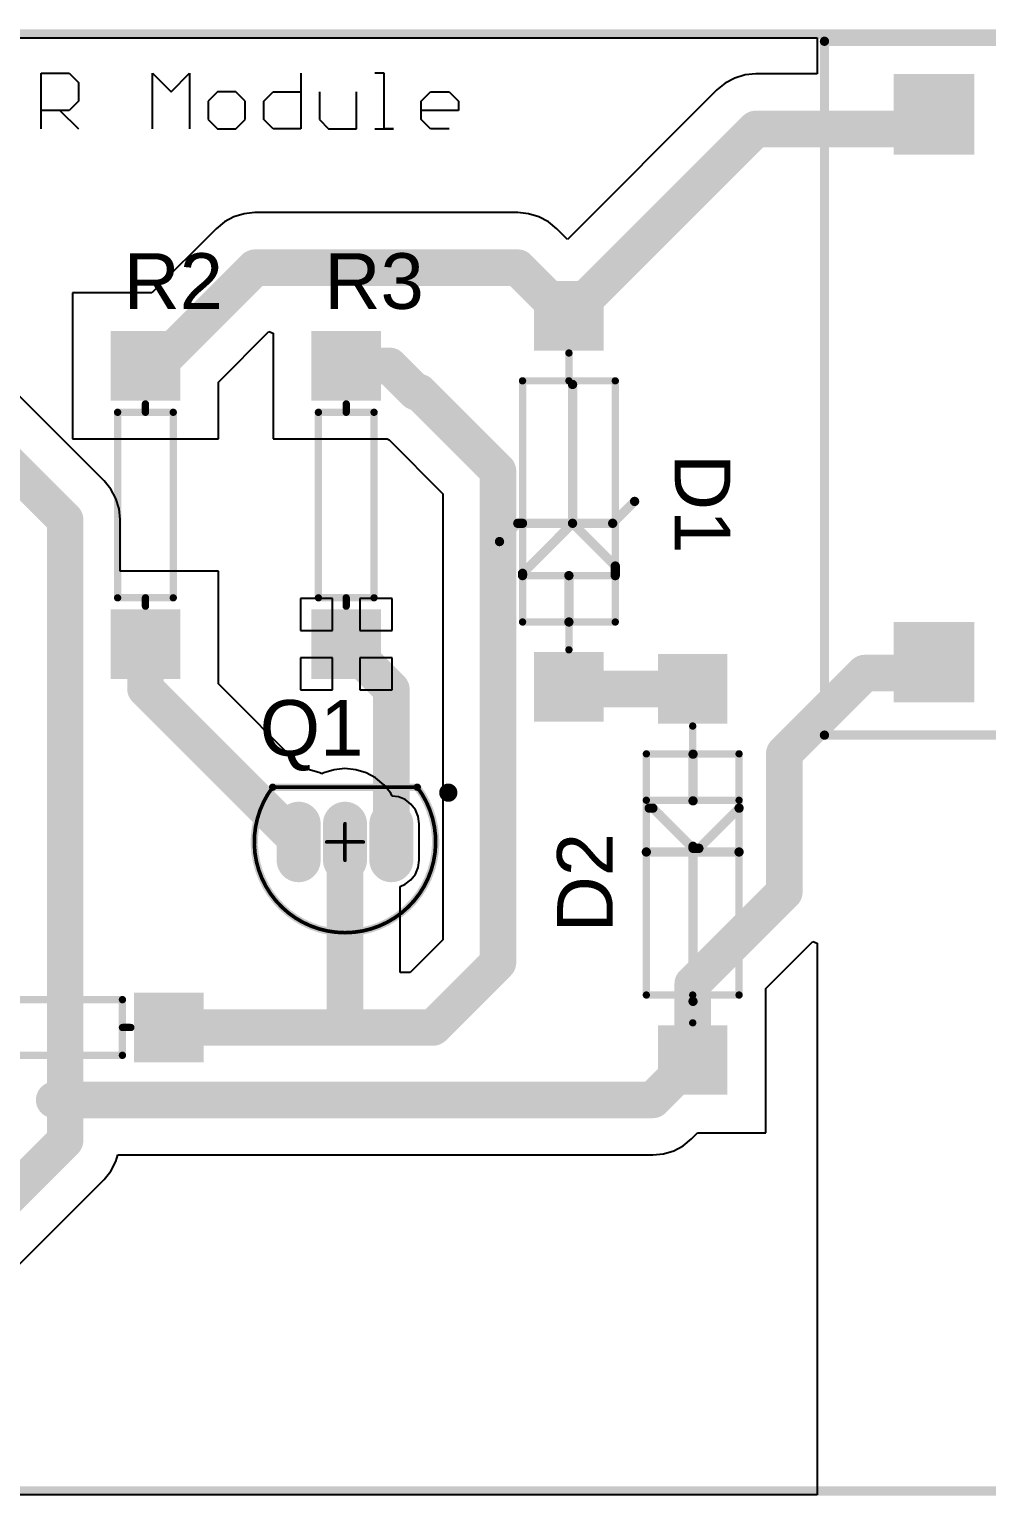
# Model space of a CAD drawing. Header units: millimetres. Extents: x 2158 to 2274, y 1137 to 1278.
# Drawn here: x 2181.48 to 2207.7, y 1179.24 to 1219.39 of the extents above; entities that cross this region are included whole.
import ezdxf

# ---------------------------------------------------------------- set-up
doc = ezdxf.new("R2010")
doc.units = ezdxf.units.MM
for name, color, linetype in [('BottomLayer', 5, 'Continuous'), ('BottomSolder', 6, 'Continuous'), ('Mechanical13', 56, 'Continuous'), ('Mechanical15', 56, 'Continuous'), ('MultiLayer', 9, 'Continuous'), ('PadHoleLayer', 156, 'Continuous'), ('TopLayer', 1, 'Continuous'), ('TopOverlay', 40, 'Continuous'), ('TopSolder', 216, 'Continuous')]:
    doc.layers.add(name, color=color, linetype=linetype)
doc.styles.get("Standard").update_dxf_attribs({"font": 'arial.ttf'})

# ---------------------------------------------------------------- blocks, each defined once
blk = doc.blocks.new('DIODE_0_4_1')
at = {"layer": 'BottomLayer'}
for points in [[(-5.93, -0.85), (-4.23, -0.85), (-5.93, 0.85), (-4.23, 0.85)], [(4.23, -0.85), (5.93, -0.85), (4.23, 0.85), (5.93, 0.85)]]:
    blk.add_solid(points, dxfattribs=at)
at = {"layer": 'BottomSolder'}
for points in [[(-6.032, -0.952), (-4.128, -0.952), (-6.032, 0.952), (-4.128, 0.952)], [(4.128, -0.952), (6.032, -0.952), (4.128, 0.952), (6.032, 0.952)]]:
    blk.add_solid(points, dxfattribs=at)
at = {"layer": 'MultiLayer'}
for points in [[(-5.93, -0.85), (-4.23, -0.85), (-5.93, 0.85), (-4.23, 0.85)], [(4.23, -0.85), (5.93, -0.85), (4.23, 0.85), (5.93, 0.85)]]:
    blk.add_solid(points, dxfattribs=at)
at = {"layer": 'PadHoleLayer', "const_width": 0.6}
for points in [[(-5.38, 0, 1), (-4.78, 0, 1)], [(4.78, 0, 1), (5.38, 0, 1)]]:
    blk.add_lwpolyline(points, format="xyb", close=True, dxfattribs=at)
at = {"layer": 'TopLayer'}
for points in [[(-5.93, -0.85), (-4.23, -0.85), (-5.93, 0.85), (-4.23, 0.85)], [(4.23, -0.85), (5.93, -0.85), (4.23, 0.85), (5.93, 0.85)]]:
    blk.add_solid(points, dxfattribs=at)
at = {"layer": 'TopOverlay', "const_width": 0.2}
for points in [[(-3.302, 1.27), (3.302, 1.27)], [(-3.302, 1.27), (-3.302, -1.27)], [(2.032, 1.27), (2.032, -1.27)], [(3.302, 1.27), (3.302, -1.27)], [(-4.064, 0), (-3.302, 0)], [(3.302, 0), (4.064, 0)], [(-3.302, -1.27), (3.302, -1.27)]]:
    blk.add_lwpolyline(points, dxfattribs=at)
at = {"layer": 'TopOverlay', "const_width": 0.1}
for points in [[(-3.352, 1.27, 1), (-3.252, 1.27, 1)], [(-3.352, 1.27, 1), (-3.252, 1.27, 1)], [(1.982, 1.27, 1), (2.082, 1.27, 1)], [(3.252, 1.27, 1), (3.352, 1.27, 1)], [(3.252, 1.27, 1), (3.352, 1.27, 1)], [(-4.114, 0, 1), (-4.014, 0, 1)], [(-3.352, 0, 1), (-3.252, 0, 1)], [(3.252, 0, 1), (3.352, 0, 1)], [(4.014, 0, 1), (4.114, 0, 1)], [(-3.352, -1.27, 1), (-3.252, -1.27, 1)], [(-3.352, -1.27, 1), (-3.252, -1.27, 1)], [(1.982, -1.27, 1), (2.082, -1.27, 1)], [(3.252, -1.27, 1), (3.352, -1.27, 1)], [(3.252, -1.27, 1), (3.352, -1.27, 1)]]:
    blk.add_lwpolyline(points, format="xyb", close=True, dxfattribs=at)
at = {"layer": 'TopSolder'}
for points in [[(-6.032, -0.952), (-4.128, -0.952), (-6.032, 0.952), (-4.128, 0.952)], [(4.128, -0.952), (6.032, -0.952), (4.128, 0.952), (6.032, 0.952)]]:
    blk.add_solid(points, dxfattribs=at)
blk = doc.blocks.new('DIODE_0_4_2')
at = {"layer": 'BottomLayer'}
for points in [[(-5.93, -0.85), (-4.23, -0.85), (-5.93, 0.85), (-4.23, 0.85)], [(4.23, -0.85), (5.93, -0.85), (4.23, 0.85), (5.93, 0.85)]]:
    blk.add_solid(points, dxfattribs=at)
at = {"layer": 'BottomSolder'}
for points in [[(-6.032, -0.952), (-4.128, -0.952), (-6.032, 0.952), (-4.128, 0.952)], [(4.128, -0.952), (6.032, -0.952), (4.128, 0.952), (6.032, 0.952)]]:
    blk.add_solid(points, dxfattribs=at)
at = {"layer": 'MultiLayer'}
for points in [[(-5.93, -0.85), (-4.23, -0.85), (-5.93, 0.85), (-4.23, 0.85)], [(4.23, -0.85), (5.93, -0.85), (4.23, 0.85), (5.93, 0.85)]]:
    blk.add_solid(points, dxfattribs=at)
at = {"layer": 'PadHoleLayer', "const_width": 0.6}
for points in [[(-5.38, 0, 1), (-4.78, 0, 1)], [(4.78, 0, 1), (5.38, 0, 1)]]:
    blk.add_lwpolyline(points, format="xyb", close=True, dxfattribs=at)
at = {"layer": 'TopLayer'}
for points in [[(-5.93, -0.85), (-4.23, -0.85), (-5.93, 0.85), (-4.23, 0.85)], [(4.23, -0.85), (5.93, -0.85), (4.23, 0.85), (5.93, 0.85)]]:
    blk.add_solid(points, dxfattribs=at)
at = {"layer": 'TopOverlay', "const_width": 0.2}
for points in [[(3.302, 1.27), (-3.302, 1.27)], [(-3.302, -1.27), (-3.302, 1.27)], [(2.032, -1.27), (2.032, 1.27)], [(3.302, -1.27), (3.302, 1.27)], [(-3.302, 0), (-4.064, 0)], [(4.064, 0), (3.302, 0)], [(3.302, -1.27), (-3.302, -1.27)]]:
    blk.add_lwpolyline(points, dxfattribs=at)
at = {"layer": 'TopOverlay', "const_width": 0.1}
for points in [[(-3.352, 1.27, 1), (-3.252, 1.27, 1)], [(-3.352, 1.27, 1), (-3.252, 1.27, 1)], [(1.982, 1.27, 1), (2.082, 1.27, 1)], [(3.252, 1.27, 1), (3.352, 1.27, 1)], [(3.252, 1.27, 1), (3.352, 1.27, 1)], [(-4.114, 0, 1), (-4.014, 0, 1)], [(-3.352, 0, 1), (-3.252, 0, 1)], [(3.252, 0, 1), (3.352, 0, 1)], [(4.014, 0, 1), (4.114, 0, 1)], [(-3.352, -1.27, 1), (-3.252, -1.27, 1)], [(-3.352, -1.27, 1), (-3.252, -1.27, 1)], [(1.982, -1.27, 1), (2.082, -1.27, 1)], [(3.252, -1.27, 1), (3.352, -1.27, 1)], [(3.252, -1.27, 1), (3.352, -1.27, 1)]]:
    blk.add_lwpolyline(points, format="xyb", close=True, dxfattribs=at)
at = {"layer": 'TopSolder'}
for points in [[(-6.032, -0.952), (-4.128, -0.952), (-6.032, 0.952), (-4.128, 0.952)], [(4.128, -0.952), (6.032, -0.952), (4.128, 0.952), (6.032, 0.952)]]:
    blk.add_solid(points, dxfattribs=at)
blk = doc.blocks.new('TO_92A_9')
at = {"layer": 'BottomLayer', "const_width": 1}
for points in [[(0.5, 1.27), (-0.5, 1.27)], [(0.5, 0), (-0.5, 0)], [(0.5, -1.27), (-0.5, -1.27)]]:
    blk.add_lwpolyline(points, dxfattribs=at)
at = {"layer": 'BottomLayer', "const_width": 0.5}
for points in [[(-0.75, 1.27, 1), (-0.25, 1.27, 1)], [(0.25, 1.27, 1), (0.75, 1.27, 1)], [(-0.75, 0, 1), (-0.25, 0, 1)], [(0.25, 0, 1), (0.75, 0, 1)], [(-0.75, -1.27, 1), (-0.25, -1.27, 1)], [(0.25, -1.27, 1), (0.75, -1.27, 1)]]:
    blk.add_lwpolyline(points, format="xyb", close=True, dxfattribs=at)
at = {"layer": 'BottomSolder', "const_width": 1.203}
for points in [[(0.5, 1.27), (-0.5, 1.27)], [(0.5, 0), (-0.5, 0)], [(0.5, -1.27), (-0.5, -1.27)]]:
    blk.add_lwpolyline(points, dxfattribs=at)
at = {"layer": 'BottomSolder', "const_width": 0.602}
for points in [[(-0.801, 1.27, 1), (-0.199, 1.27, 1)], [(0.199, 1.27, 1), (0.801, 1.27, 1)], [(-0.801, 0, 1), (-0.199, 0, 1)], [(0.199, 0, 1), (0.801, 0, 1)], [(-0.801, -1.27, 1), (-0.199, -1.27, 1)], [(0.199, -1.27, 1), (0.801, -1.27, 1)]]:
    blk.add_lwpolyline(points, format="xyb", close=True, dxfattribs=at)
at = {"layer": 'Mechanical13', "const_width": 0.1}
blk.add_lwpolyline([(1.5, -1.98, -2.01215), (1.5, 1.98)], format="xyb", dxfattribs=at)
blk.add_lwpolyline([(1.5, 1.98), (1.5, -1.98)], dxfattribs=at)
at = {"layer": 'Mechanical13', "const_width": 0.05}
for points in [[(1.475, 1.98, 1), (1.525, 1.98, 1)], [(1.475, 1.98, 1), (1.525, 1.98, 1)], [(1.475, -1.98, 1), (1.525, -1.98, 1)], [(1.475, -1.98, 1), (1.525, -1.98, 1)]]:
    blk.add_lwpolyline(points, format="xyb", close=True, dxfattribs=at)
at = {"layer": 'Mechanical15', "const_width": 0.1}
for points in [[(0, 0.5), (0, -0.5)], [(-0.5, 0), (0.5, 0)]]:
    blk.add_lwpolyline(points, dxfattribs=at)
at = {"layer": 'Mechanical15', "const_width": 0.05}
for points in [[(-0.025, 0.5, 1), (0.025, 0.5, 1)], [(-0.525, 0, 1), (-0.475, 0, 1)], [(0.475, 0, 1), (0.525, 0, 1)], [(-0.025, -0.5, 1), (0.025, -0.5, 1)]]:
    blk.add_lwpolyline(points, format="xyb", close=True, dxfattribs=at)
at = {"layer": 'MultiLayer', "const_width": 1}
for points in [[(0.5, 1.27), (-0.5, 1.27)], [(0.5, 0), (-0.5, 0)], [(0.5, -1.27), (-0.5, -1.27)]]:
    blk.add_lwpolyline(points, dxfattribs=at)
at = {"layer": 'MultiLayer', "const_width": 0.5}
for points in [[(-0.75, 1.27, 1), (-0.25, 1.27, 1)], [(0.25, 1.27, 1), (0.75, 1.27, 1)], [(-0.75, 0, 1), (-0.25, 0, 1)], [(0.25, 0, 1), (0.75, 0, 1)], [(-0.75, -1.27, 1), (-0.25, -1.27, 1)], [(0.25, -1.27, 1), (0.75, -1.27, 1)]]:
    blk.add_lwpolyline(points, format="xyb", close=True, dxfattribs=at)
at = {"layer": 'PadHoleLayer', "const_width": 0.45}
for points in [[(-0.225, 1.27, 1), (0.225, 1.27, 1)], [(-0.225, 0, 1), (0.225, 0, 1)], [(-0.225, -1.27, 1), (0.225, -1.27, 1)]]:
    blk.add_lwpolyline(points, format="xyb", close=True, dxfattribs=at)
at = {"layer": 'TopLayer', "const_width": 1}
for points in [[(0.5, 1.27), (-0.5, 1.27)], [(0.5, 0), (-0.5, 0)], [(0.5, -1.27), (-0.5, -1.27)]]:
    blk.add_lwpolyline(points, dxfattribs=at)
at = {"layer": 'TopLayer', "const_width": 0.5}
for points in [[(-0.75, 1.27, 1), (-0.25, 1.27, 1)], [(0.25, 1.27, 1), (0.75, 1.27, 1)], [(-0.75, 0, 1), (-0.25, 0, 1)], [(0.25, 0, 1), (0.75, 0, 1)], [(-0.75, -1.27, 1), (-0.25, -1.27, 1)], [(0.25, -1.27, 1), (0.75, -1.27, 1)]]:
    blk.add_lwpolyline(points, format="xyb", close=True, dxfattribs=at)
at = {"layer": 'TopOverlay', "const_width": 0.2}
blk.add_lwpolyline([(1.5, -1.98, -2.01215), (1.5, 1.98)], format="xyb", dxfattribs=at)
blk.add_lwpolyline([(1.5, 1.98), (1.5, -1.98)], dxfattribs=at)
at = {"layer": 'TopOverlay'}
for points, const_width in [([(1.45, 1.98, 1), (1.55, 1.98, 1)], 0.1), ([(1.45, 1.98, 1), (1.55, 1.98, 1)], 0.1), ([(1.45, -1.98, 1), (1.55, -1.98, 1)], 0.1), ([(1.45, -1.98, 1), (1.55, -1.98, 1)], 0.1), ([(1.475, -2.83, 1), (1.225, -2.83, 1)], 0.25), ([(1.162, -2.83, 1), (1.287, -2.83, 1)], 0.125), ([(1.413, -2.83, 1), (1.538, -2.83, 1)], 0.125)]:
    blk.add_lwpolyline(points, format="xyb", close=True, dxfattribs=dict(at, const_width=const_width))
at = {"layer": 'TopSolder', "const_width": 1.203}
for points in [[(0.5, 1.27), (-0.5, 1.27)], [(0.5, 0), (-0.5, 0)], [(0.5, -1.27), (-0.5, -1.27)]]:
    blk.add_lwpolyline(points, dxfattribs=at)
at = {"layer": 'TopSolder', "const_width": 0.602}
for points in [[(-0.801, 1.27, 1), (-0.199, 1.27, 1)], [(0.199, 1.27, 1), (0.801, 1.27, 1)], [(-0.801, 0, 1), (-0.199, 0, 1)], [(0.199, 0, 1), (0.801, 0, 1)], [(-0.801, -1.27, 1), (-0.199, -1.27, 1)], [(0.199, -1.27, 1), (0.801, -1.27, 1)]]:
    blk.add_lwpolyline(points, format="xyb", close=True, dxfattribs=at)
blk = doc.blocks.new('AXIAL_0_3_11')
at = {"layer": 'BottomLayer'}
for points in [[(-4.66, -0.85), (-2.96, -0.85), (-4.66, 0.85), (-2.96, 0.85)], [(2.96, -0.85), (4.66, -0.85), (2.96, 0.85), (4.66, 0.85)]]:
    blk.add_solid(points, dxfattribs=at)
at = {"layer": 'BottomSolder'}
for points in [[(-4.762, -0.952), (-2.858, -0.952), (-4.762, 0.952), (-2.858, 0.952)], [(2.858, -0.952), (4.762, -0.952), (2.858, 0.952), (4.762, 0.952)]]:
    blk.add_solid(points, dxfattribs=at)
at = {"layer": 'MultiLayer'}
for points in [[(-4.66, -0.85), (-2.96, -0.85), (-4.66, 0.85), (-2.96, 0.85)], [(2.96, -0.85), (4.66, -0.85), (2.96, 0.85), (4.66, 0.85)]]:
    blk.add_solid(points, dxfattribs=at)
at = {"layer": 'PadHoleLayer', "const_width": 0.6}
for points in [[(-4.11, 0, 1), (-3.51, 0, 1)], [(3.51, 0, 1), (4.11, 0, 1)]]:
    blk.add_lwpolyline(points, format="xyb", close=True, dxfattribs=at)
at = {"layer": 'TopLayer'}
for points in [[(-4.66, -0.85), (-2.96, -0.85), (-4.66, 0.85), (-2.96, 0.85)], [(2.96, -0.85), (4.66, -0.85), (2.96, 0.85), (4.66, 0.85)]]:
    blk.add_solid(points, dxfattribs=at)
at = {"layer": 'TopOverlay', "const_width": 0.2}
for points in [[(2.54, 0.762), (-2.54, 0.762)], [(-2.54, 0.762), (-2.54, -0.762)], [(2.54, 0.762), (2.54, 0)], [(-2.54, 0), (-2.769, 0)], [(2.54, 0), (2.54, -0.762)], [(2.769, 0), (2.54, 0)], [(2.54, -0.762), (-2.54, -0.762)]]:
    blk.add_lwpolyline(points, dxfattribs=at)
at = {"layer": 'TopOverlay', "const_width": 0.1}
for points in [[(-2.59, 0.762, 1), (-2.49, 0.762, 1)], [(-2.59, 0.762, 1), (-2.49, 0.762, 1)], [(2.49, 0.762, 1), (2.59, 0.762, 1)], [(2.49, 0.762, 1), (2.59, 0.762, 1)], [(-2.819, 0, 1), (-2.719, 0, 1)], [(-2.59, 0, 1), (-2.49, 0, 1)], [(2.49, 0, 1), (2.59, 0, 1)], [(2.49, 0, 1), (2.59, 0, 1)], [(2.49, 0, 1), (2.59, 0, 1)], [(2.719, 0, 1), (2.819, 0, 1)], [(-2.59, -0.762, 1), (-2.49, -0.762, 1)], [(-2.59, -0.762, 1), (-2.49, -0.762, 1)], [(2.49, -0.762, 1), (2.59, -0.762, 1)], [(2.49, -0.762, 1), (2.59, -0.762, 1)]]:
    blk.add_lwpolyline(points, format="xyb", close=True, dxfattribs=at)
at = {"layer": 'TopSolder'}
for points in [[(-4.762, -0.952), (-2.858, -0.952), (-4.762, 0.952), (-2.858, 0.952)], [(2.858, -0.952), (4.762, -0.952), (2.858, 0.952), (4.762, 0.952)]]:
    blk.add_solid(points, dxfattribs=at)
blk = doc.blocks.new('AXIAL_0_3_12')
at = {"layer": 'BottomLayer'}
for points in [[(-4.66, -0.85), (-2.96, -0.85), (-4.66, 0.85), (-2.96, 0.85)], [(2.96, -0.85), (4.66, -0.85), (2.96, 0.85), (4.66, 0.85)]]:
    blk.add_solid(points, dxfattribs=at)
at = {"layer": 'BottomSolder'}
for points in [[(-4.762, -0.952), (-2.858, -0.952), (-4.762, 0.952), (-2.858, 0.952)], [(2.858, -0.952), (4.762, -0.952), (2.858, 0.952), (4.762, 0.952)]]:
    blk.add_solid(points, dxfattribs=at)
at = {"layer": 'MultiLayer'}
for points in [[(-4.66, -0.85), (-2.96, -0.85), (-4.66, 0.85), (-2.96, 0.85)], [(2.96, -0.85), (4.66, -0.85), (2.96, 0.85), (4.66, 0.85)]]:
    blk.add_solid(points, dxfattribs=at)
at = {"layer": 'PadHoleLayer', "const_width": 0.6}
for points in [[(-4.11, 0, 1), (-3.51, 0, 1)], [(3.51, 0, 1), (4.11, 0, 1)]]:
    blk.add_lwpolyline(points, format="xyb", close=True, dxfattribs=at)
at = {"layer": 'TopLayer'}
for points in [[(-4.66, -0.85), (-2.96, -0.85), (-4.66, 0.85), (-2.96, 0.85)], [(2.96, -0.85), (4.66, -0.85), (2.96, 0.85), (4.66, 0.85)]]:
    blk.add_solid(points, dxfattribs=at)
at = {"layer": 'TopOverlay', "const_width": 0.2}
for points in [[(-2.54, 0.762), (2.54, 0.762)], [(-2.54, 0.762), (-2.54, -0.762)], [(2.54, 0.762), (2.54, 0)], [(-2.769, 0), (-2.54, 0)], [(2.54, 0), (2.54, -0.762)], [(2.54, 0), (2.769, 0)], [(-2.54, -0.762), (2.54, -0.762)]]:
    blk.add_lwpolyline(points, dxfattribs=at)
at = {"layer": 'TopOverlay', "const_width": 0.1}
for points in [[(-2.59, 0.762, 1), (-2.49, 0.762, 1)], [(-2.59, 0.762, 1), (-2.49, 0.762, 1)], [(2.49, 0.762, 1), (2.59, 0.762, 1)], [(2.49, 0.762, 1), (2.59, 0.762, 1)], [(-2.819, 0, 1), (-2.719, 0, 1)], [(-2.59, 0, 1), (-2.49, 0, 1)], [(2.49, 0, 1), (2.59, 0, 1)], [(2.49, 0, 1), (2.59, 0, 1)], [(2.49, 0, 1), (2.59, 0, 1)], [(2.719, 0, 1), (2.819, 0, 1)], [(-2.59, -0.762, 1), (-2.49, -0.762, 1)], [(-2.59, -0.762, 1), (-2.49, -0.762, 1)], [(2.49, -0.762, 1), (2.59, -0.762, 1)], [(2.49, -0.762, 1), (2.59, -0.762, 1)]]:
    blk.add_lwpolyline(points, format="xyb", close=True, dxfattribs=at)
at = {"layer": 'TopSolder'}
for points in [[(-4.762, -0.952), (-2.858, -0.952), (-4.762, 0.952), (-2.858, 0.952)], [(2.858, -0.952), (4.762, -0.952), (2.858, 0.952), (4.762, 0.952)]]:
    blk.add_solid(points, dxfattribs=at)
blk = doc.blocks.new('AXIAL_0_3_13')
at = {"layer": 'BottomLayer'}
for points in [[(-4.66, -0.85), (-2.96, -0.85), (-4.66, 0.85), (-2.96, 0.85)], [(2.96, -0.85), (4.66, -0.85), (2.96, 0.85), (4.66, 0.85)]]:
    blk.add_solid(points, dxfattribs=at)
at = {"layer": 'BottomSolder'}
for points in [[(-4.762, -0.952), (-2.858, -0.952), (-4.762, 0.952), (-2.858, 0.952)], [(2.858, -0.952), (4.762, -0.952), (2.858, 0.952), (4.762, 0.952)]]:
    blk.add_solid(points, dxfattribs=at)
at = {"layer": 'MultiLayer'}
for points in [[(-4.66, -0.85), (-2.96, -0.85), (-4.66, 0.85), (-2.96, 0.85)], [(2.96, -0.85), (4.66, -0.85), (2.96, 0.85), (4.66, 0.85)]]:
    blk.add_solid(points, dxfattribs=at)
at = {"layer": 'PadHoleLayer', "const_width": 0.6}
for points in [[(-4.11, 0, 1), (-3.51, 0, 1)], [(3.51, 0, 1), (4.11, 0, 1)]]:
    blk.add_lwpolyline(points, format="xyb", close=True, dxfattribs=at)
at = {"layer": 'TopLayer'}
for points in [[(-4.66, -0.85), (-2.96, -0.85), (-4.66, 0.85), (-2.96, 0.85)], [(2.96, -0.85), (4.66, -0.85), (2.96, 0.85), (4.66, 0.85)]]:
    blk.add_solid(points, dxfattribs=at)
at = {"layer": 'TopOverlay', "const_width": 0.2}
for points in [[(-2.54, 0.762), (2.54, 0.762)], [(-2.54, 0.762), (-2.54, -0.762)], [(2.54, 0.762), (2.54, 0)], [(-2.769, 0), (-2.54, 0)], [(2.54, 0), (2.54, -0.762)], [(2.54, 0), (2.769, 0)], [(-2.54, -0.762), (2.54, -0.762)]]:
    blk.add_lwpolyline(points, dxfattribs=at)
at = {"layer": 'TopOverlay', "const_width": 0.1}
for points in [[(-2.59, 0.762, 1), (-2.49, 0.762, 1)], [(-2.59, 0.762, 1), (-2.49, 0.762, 1)], [(2.49, 0.762, 1), (2.59, 0.762, 1)], [(2.49, 0.762, 1), (2.59, 0.762, 1)], [(-2.819, 0, 1), (-2.719, 0, 1)], [(-2.59, 0, 1), (-2.49, 0, 1)], [(2.49, 0, 1), (2.59, 0, 1)], [(2.49, 0, 1), (2.59, 0, 1)], [(2.49, 0, 1), (2.59, 0, 1)], [(2.719, 0, 1), (2.819, 0, 1)], [(-2.59, -0.762, 1), (-2.49, -0.762, 1)], [(-2.59, -0.762, 1), (-2.49, -0.762, 1)], [(2.49, -0.762, 1), (2.59, -0.762, 1)], [(2.49, -0.762, 1), (2.59, -0.762, 1)]]:
    blk.add_lwpolyline(points, format="xyb", close=True, dxfattribs=at)
at = {"layer": 'TopSolder'}
for points in [[(-4.762, -0.952), (-2.858, -0.952), (-4.762, 0.952), (-2.858, 0.952)], [(2.858, -0.952), (4.762, -0.952), (2.858, 0.952), (4.762, 0.952)]]:
    blk.add_solid(points, dxfattribs=at)
blk = doc.blocks.new('TRAFOSKPT17_15')
at = {"layer": 'BottomLayer'}
for points in [[(0, 14), (2, 14), (0, 16), (2, 16)], [(13, 14), (15, 14), (13, 16), (15, 16)], [(0, -1), (2, -1), (0, 1), (2, 1)], [(13, -1), (15, -1), (13, 1), (15, 1)]]:
    blk.add_solid(points, dxfattribs=at)
at = {"layer": 'BottomSolder'}
for points in [[(-0.102, 13.898), (2.102, 13.898), (-0.102, 16.102), (2.102, 16.102)], [(12.898, 13.898), (15.102, 13.898), (12.898, 16.102), (15.102, 16.102)], [(-0.102, -1.102), (2.102, -1.102), (-0.102, 1.102), (2.102, 1.102)], [(12.898, -1.102), (15.102, -1.102), (12.898, 1.102), (15.102, 1.102)]]:
    blk.add_solid(points, dxfattribs=at)
at = {"layer": 'MultiLayer'}
for points in [[(0, 14), (2, 14), (0, 16), (2, 16)], [(13, 14), (15, 14), (13, 16), (15, 16)], [(0, -1), (2, -1), (0, 1), (2, 1)], [(13, -1), (15, -1), (13, 1), (15, 1)]]:
    blk.add_solid(points, dxfattribs=at)
at = {"layer": 'TopLayer'}
for points in [[(0, 14), (2, 14), (0, 16), (2, 16)], [(13, 14), (15, 14), (13, 16), (15, 16)], [(0, -1), (2, -1), (0, 1), (2, 1)], [(13, -1), (15, -1), (13, 1), (15, 1)]]:
    blk.add_solid(points, dxfattribs=at)
at = {"layer": 'TopOverlay', "const_width": 0.254}
for points in [[(-2, 17), (17, 17)], [(-2, -2), (-2, 17)], [(17, -2), (17, 17)], [(-2, -2), (17, -2)]]:
    blk.add_lwpolyline(points, dxfattribs=at)
at = {"layer": 'TopOverlay', "const_width": 0.127}
for points in [[(-2.064, 17, 1), (-1.937, 17, 1)], [(-2.064, 17, 1), (-1.937, 17, 1)], [(16.936, 17, 1), (17.063, 17, 1)], [(16.936, 17, 1), (17.063, 17, 1)], [(-2.064, -2, 1), (-1.937, -2, 1)], [(-2.064, -2, 1), (-1.937, -2, 1)], [(16.936, -2, 1), (17.063, -2, 1)], [(16.936, -2, 1), (17.063, -2, 1)]]:
    blk.add_lwpolyline(points, format="xyb", close=True, dxfattribs=at)
at = {"layer": 'TopSolder'}
for points in [[(-0.102, 13.898), (2.102, 13.898), (-0.102, 16.102), (2.102, 16.102)], [(12.898, 13.898), (15.102, 13.898), (12.898, 16.102), (15.102, 16.102)], [(-0.102, -1.102), (2.102, -1.102), (-0.102, 1.102), (2.102, 1.102)], [(12.898, -1.102), (15.102, -1.102), (12.898, 1.102), (15.102, 1.102)]]:
    blk.add_solid(points, dxfattribs=at)

msp = doc.modelspace()

# ---------------------------------------------------------------- linework, layer by layer
at = {"layer": 'BottomLayer'}
for p, q in [((2158.161, 1219.159), (2192.061, 1219.159)), ((2192.061, 1219.159), (2203.061, 1219.159)), ((2203.061, 1219.159), (2203.061, 1218.174)), ((2200.543, 1217.919), (2200.315, 1217.732)), ((2200.804, 1218.059), (2200.543, 1217.919)), ((2201.087, 1218.145), (2200.804, 1218.059)), ((2201.381, 1218.174), (2201.087, 1218.145)), ((2203.061, 1218.174), (2201.381, 1218.174)), ((2200.315, 1217.732), (2196.221, 1213.638)), ((2187.084, 1214.259), (2186.823, 1214.119)), ((2187.367, 1214.345), (2187.084, 1214.259)), ((2187.661, 1214.374), (2187.367, 1214.345)), ((2194.861, 1214.374), (2187.661, 1214.374)), ((2187.661, 1214.374), (2187.661, 1214.374)), ((2195.155, 1214.345), (2194.861, 1214.374)), ((2195.438, 1214.259), (2195.155, 1214.345)), ((2195.698, 1214.119), (2195.438, 1214.259)), ((2186.595, 1213.932), (2184.839, 1212.176)), ((2186.823, 1214.119), (2186.595, 1213.932)), ((2195.927, 1213.932), (2195.698, 1214.119)), ((2196.221, 1213.638), (2195.927, 1213.932)), ((2184.839, 1212.176), (2182.661, 1212.176)), ((2182.661, 1212.176), (2182.661, 1208.176)), ((2186.661, 1209.735), (2188.043, 1211.117)), ((2188.043, 1211.117), (2188.161, 1211.069)), ((2188.161, 1211.069), (2188.161, 1208.176)), ((2183.527, 1207.032), (2180.827, 1209.732)), ((2186.661, 1208.176), (2186.661, 1209.735)), ((2182.661, 1208.176), (2186.661, 1208.176)), ((2188.161, 1208.176), (2191.286, 1208.176)), ((2191.286, 1208.176), (2191.338, 1208.149)), ((2191.338, 1208.149), (2192.811, 1206.676)), ((2183.714, 1206.804), (2183.527, 1207.032)), ((2183.853, 1206.543), (2183.714, 1206.804)), ((2192.811, 1206.676), (2192.811, 1194.463)), ((2183.939, 1206.26), (2183.853, 1206.543)), ((2183.968, 1205.966), (2183.939, 1206.26)), ((2183.968, 1204.556), (2183.968, 1205.966)), ((2186.661, 1204.556), (2183.968, 1204.556)), ((2186.661, 1201.468), (2186.661, 1204.556)), ((2189.786, 1203.81), (2188.907, 1203.81)), ((2188.907, 1203.81), (2188.907, 1202.931)), ((2189.786, 1202.931), (2189.786, 1203.81)), ((2191.415, 1203.81), (2190.536, 1203.81)), ((2190.536, 1203.81), (2190.536, 1202.931)), ((2191.415, 1202.931), (2191.415, 1203.81)), ((2188.907, 1202.931), (2189.786, 1202.931)), ((2190.536, 1202.931), (2191.415, 1202.931)), ((2189.786, 1202.181), (2188.907, 1202.181)), ((2188.907, 1202.181), (2188.907, 1201.302)), ((2189.786, 1201.302), (2189.786, 1202.181)), ((2191.415, 1202.181), (2190.536, 1202.181)), ((2190.536, 1202.181), (2190.536, 1201.302)), ((2191.415, 1201.302), (2191.415, 1202.181)), ((2188.995, 1199.134), (2186.661, 1201.468)), ((2188.907, 1201.302), (2189.786, 1201.302)), ((2190.536, 1201.302), (2191.415, 1201.302)), ((2189.151, 1199.119), (2188.995, 1199.134)), ((2189.434, 1199.033), (2189.151, 1199.119)), ((2189.492, 1199.002), (2189.434, 1199.033)), ((2189.55, 1199.033), (2189.492, 1199.002)), ((2189.833, 1199.119), (2189.55, 1199.033)), ((2190.127, 1199.148), (2189.833, 1199.119)), ((2190.421, 1199.119), (2190.127, 1199.148)), ((2190.704, 1199.033), (2190.421, 1199.119)), ((2190.964, 1198.893), (2190.704, 1199.033)), ((2191.193, 1198.706), (2190.964, 1198.893)), ((2191.38, 1198.478), (2191.193, 1198.706)), ((2191.423, 1198.397), (2191.38, 1198.478)), ((2191.594, 1198.375), (2191.423, 1198.397)), ((2191.777, 1198.299), (2191.594, 1198.375)), ((2191.935, 1198.178), (2191.777, 1198.299)), ((2192.055, 1198.021), (2191.935, 1198.178)), ((2192.131, 1197.837), (2192.055, 1198.021)), ((2192.157, 1197.64), (2192.131, 1197.837)), ((2192.157, 1196.64), (2192.157, 1197.64)), ((2192.131, 1196.443), (2192.157, 1196.64)), ((2191.935, 1196.102), (2192.055, 1196.26)), ((2192.055, 1196.26), (2192.131, 1196.443)), ((2191.634, 1195.922), (2191.777, 1195.982)), ((2191.634, 1193.568), (2191.634, 1195.922)), ((2191.777, 1195.982), (2191.935, 1196.102)), ((2192.811, 1194.463), (2191.915, 1193.568)), ((2201.652, 1193.126), (2202.943, 1194.417)), ((2202.943, 1194.417), (2203.061, 1194.369)), ((2203.061, 1194.369), (2203.061, 1179.266)), ((2191.915, 1193.568), (2191.634, 1193.568)), ((2201.652, 1189.171), (2201.652, 1193.126)), ((2199.394, 1188.823), (2199.623, 1189.01)), ((2199.623, 1189.01), (2199.783, 1189.171)), ((2199.783, 1189.171), (2201.652, 1189.171)), ((2183.853, 1188.389), (2183.908, 1188.569)), ((2183.908, 1188.569), (2198.557, 1188.569)), ((2198.557, 1188.569), (2198.851, 1188.598)), ((2198.851, 1188.598), (2199.134, 1188.684)), ((2199.134, 1188.684), (2199.394, 1188.823)), ((2183.714, 1188.129), (2183.853, 1188.389)), ((2180.427, 1184.8), (2183.527, 1187.9)), ((2183.527, 1187.9), (2183.714, 1188.129)), ((2203.061, 1179.266), (2158.161, 1179.266))]:
    msp.add_line(p, q, dxfattribs=at)
at = {"layer": 'BottomLayer', "const_width": 1}
for points in [[(2196.261, 1211.546), (2201.381, 1216.666)], [(2201.381, 1216.666), (2205.861, 1216.666)], [(2184.661, 1209.866), (2187.661, 1212.866)], [(2187.661, 1212.866), (2194.861, 1212.866)], [(2194.861, 1212.866), (2196.211, 1211.516)], [(2190.161, 1210.176), (2191.351, 1210.176)], [(2191.351, 1210.176), (2192.068, 1209.459)], [(2192.068, 1209.459), (2192.159, 1209.459)], [(2192.159, 1209.459), (2194.318, 1207.3)], [(2179.761, 1208.666), (2182.461, 1205.966)], [(2194.318, 1193.838), (2194.318, 1207.3)], [(2182.461, 1190.076), (2182.461, 1205.966)], [(2190.161, 1202.556), (2191.397, 1201.32)], [(2184.661, 1201.336), (2184.661, 1202.22)], [(2202.161, 1199.566), (2204.361, 1201.766)], [(2204.361, 1201.766), (2205.861, 1201.766)], [(2184.661, 1201.336), (2188.857, 1197.14)], [(2191.397, 1197.14), (2191.397, 1201.32)], [(2196.261, 1201.331), (2196.261, 1201.386)], [(2196.261, 1201.331), (2199.652, 1201.331)], [(2202.161, 1195.766), (2202.161, 1199.566)], [(2190.127, 1192.187), (2190.127, 1197.14)], [(2199.652, 1193.257), (2202.161, 1195.766)], [(2192.54, 1192.06), (2194.318, 1193.838)], [(2199.652, 1191.171), (2199.652, 1193.257)], [(2185.301, 1192.06), (2192.54, 1192.06)], [(2198.557, 1190.076), (2199.652, 1191.171)], [(2182.161, 1190.076), (2182.461, 1190.076)], [(2182.461, 1188.966), (2182.461, 1190.076)], [(2182.461, 1190.076), (2198.557, 1190.076)], [(2179.361, 1185.866), (2182.461, 1188.966)]]:
    msp.add_lwpolyline(points, dxfattribs=at)
at = {"layer": 'BottomLayer', "const_width": 0.5}
for points in [[(2201.131, 1216.666, 1), (2201.631, 1216.666, 1)], [(2201.131, 1216.666, 1), (2201.631, 1216.666, 1)], [(2205.611, 1216.666, 1), (2206.111, 1216.666, 1)], [(2187.411, 1212.866, 1), (2187.911, 1212.866, 1)], [(2187.411, 1212.866, 1), (2187.911, 1212.866, 1)], [(2194.611, 1212.866, 1), (2195.111, 1212.866, 1)], [(2194.611, 1212.866, 1), (2195.111, 1212.866, 1)], [(2195.961, 1211.516, 1), (2196.461, 1211.516, 1)], [(2196.011, 1211.546, 1), (2196.511, 1211.546, 1)], [(2189.911, 1210.176, 1), (2190.411, 1210.176, 1)], [(2191.101, 1210.176, 1), (2191.601, 1210.176, 1)], [(2191.101, 1210.176, 1), (2191.601, 1210.176, 1)], [(2184.411, 1209.866, 1), (2184.911, 1209.866, 1)], [(2191.818, 1209.459, 1), (2192.318, 1209.459, 1)], [(2191.818, 1209.459, 1), (2192.318, 1209.459, 1)], [(2191.909, 1209.459, 1), (2192.409, 1209.459, 1)], [(2191.909, 1209.459, 1), (2192.409, 1209.459, 1)], [(2194.068, 1207.3, 1), (2194.568, 1207.3, 1)], [(2194.068, 1207.3, 1), (2194.568, 1207.3, 1)], [(2182.211, 1205.966, 1), (2182.711, 1205.966, 1)], [(2182.211, 1205.966, 1), (2182.711, 1205.966, 1)], [(2189.911, 1202.556, 1), (2190.411, 1202.556, 1)], [(2184.411, 1202.22, 1), (2184.911, 1202.22, 1)], [(2204.111, 1201.766, 1), (2204.611, 1201.766, 1)], [(2204.111, 1201.766, 1), (2204.611, 1201.766, 1)], [(2205.611, 1201.766, 1), (2206.111, 1201.766, 1)], [(2184.411, 1201.336, 1), (2184.911, 1201.336, 1)], [(2184.411, 1201.336, 1), (2184.911, 1201.336, 1)], [(2191.147, 1201.32, 1), (2191.647, 1201.32, 1)], [(2191.147, 1201.32, 1), (2191.647, 1201.32, 1)], [(2196.011, 1201.386, 1), (2196.511, 1201.386, 1)], [(2196.011, 1201.331, 1), (2196.511, 1201.331, 1)], [(2196.011, 1201.331, 1), (2196.511, 1201.331, 1)], [(2199.402, 1201.331, 1), (2199.902, 1201.331, 1)], [(2201.911, 1199.566, 1), (2202.411, 1199.566, 1)], [(2201.911, 1199.566, 1), (2202.411, 1199.566, 1)], [(2188.607, 1197.14, 1), (2189.107, 1197.14, 1)], [(2189.877, 1197.14, 1), (2190.377, 1197.14, 1)], [(2191.147, 1197.14, 1), (2191.647, 1197.14, 1)], [(2201.911, 1195.766, 1), (2202.411, 1195.766, 1)], [(2201.911, 1195.766, 1), (2202.411, 1195.766, 1)], [(2194.068, 1193.838, 1), (2194.568, 1193.838, 1)], [(2194.068, 1193.838, 1), (2194.568, 1193.838, 1)], [(2199.402, 1193.257, 1), (2199.902, 1193.257, 1)], [(2199.402, 1193.257, 1), (2199.902, 1193.257, 1)], [(2189.877, 1192.187, 1), (2190.377, 1192.187, 1)], [(2185.051, 1192.06, 1), (2185.551, 1192.06, 1)], [(2192.29, 1192.06, 1), (2192.79, 1192.06, 1)], [(2192.29, 1192.06, 1), (2192.79, 1192.06, 1)], [(2199.402, 1191.171, 1), (2199.902, 1191.171, 1)], [(2199.402, 1191.171, 1), (2199.902, 1191.171, 1)], [(2181.911, 1190.076, 1), (2182.411, 1190.076, 1)], [(2182.211, 1190.076, 1), (2182.711, 1190.076, 1)], [(2182.211, 1190.076, 1), (2182.711, 1190.076, 1)], [(2182.211, 1190.076, 1), (2182.711, 1190.076, 1)], [(2182.211, 1190.076, 1), (2182.711, 1190.076, 1)], [(2198.307, 1190.076, 1), (2198.807, 1190.076, 1)], [(2198.307, 1190.076, 1), (2198.807, 1190.076, 1)], [(2182.211, 1188.966, 1), (2182.711, 1188.966, 1)], [(2182.211, 1188.966, 1), (2182.711, 1188.966, 1)]]:
    msp.add_lwpolyline(points, format="xyb", close=True, dxfattribs=at)
at = {"layer": 'Mechanical13', "const_width": 0.254}
for points in [[(2158.261, 1219.266), (2273.661, 1219.266)], [(2158.261, 1179.366), (2273.661, 1179.366)]]:
    msp.add_lwpolyline(points, dxfattribs=at)
at = {"layer": 'TopOverlay'}
for p, q in [((2181.808, 1216.666), (2181.808, 1218.19)), ((2181.808, 1218.19), (2182.57, 1218.19)), ((2182.57, 1218.19), (2182.823, 1217.936)), ((2182.823, 1217.936), (2182.823, 1217.428)), ((2184.855, 1216.666), (2184.855, 1218.19)), ((2184.855, 1218.19), (2185.363, 1217.682)), ((2185.363, 1217.682), (2185.87, 1218.19)), ((2185.87, 1218.19), (2185.87, 1216.666)), ((2188.917, 1218.19), (2188.917, 1216.666)), ((2191.203, 1218.19), (2190.949, 1218.19)), ((2191.203, 1216.666), (2191.203, 1218.19)), ((2186.632, 1217.682), (2186.378, 1217.428)), ((2187.14, 1217.682), (2186.632, 1217.682)), ((2187.394, 1217.428), (2187.14, 1217.682)), ((2187.902, 1217.428), (2188.156, 1217.682)), ((2188.156, 1217.682), (2188.917, 1217.682)), ((2189.425, 1217.682), (2189.425, 1216.92)), ((2190.441, 1216.666), (2190.441, 1217.682)), ((2192.218, 1217.428), (2192.472, 1217.682)), ((2192.472, 1217.682), (2192.98, 1217.682)), ((2192.98, 1217.682), (2193.234, 1217.428)), ((2182.57, 1217.174), (2181.808, 1217.174)), ((2182.316, 1217.174), (2182.823, 1216.666)), ((2182.823, 1217.428), (2182.57, 1217.174)), ((2186.378, 1217.428), (2186.378, 1216.92)), ((2187.394, 1216.92), (2187.394, 1217.428)), ((2187.902, 1216.92), (2187.902, 1217.428)), ((2192.218, 1216.92), (2192.218, 1217.428)), ((2193.234, 1217.174), (2192.218, 1217.174)), ((2193.234, 1217.428), (2193.234, 1217.174)), ((2186.378, 1216.92), (2186.632, 1216.666)), ((2186.632, 1216.666), (2187.14, 1216.666)), ((2187.14, 1216.666), (2187.394, 1216.92)), ((2188.156, 1216.666), (2187.902, 1216.92)), ((2188.917, 1216.666), (2188.156, 1216.666)), ((2189.425, 1216.92), (2189.679, 1216.666)), ((2189.679, 1216.666), (2190.441, 1216.666)), ((2190.949, 1216.666), (2191.457, 1216.666)), ((2191.457, 1216.666), (2191.203, 1216.666)), ((2192.472, 1216.666), (2192.218, 1216.92)), ((2192.98, 1216.666), (2192.472, 1216.666))]:
    msp.add_line(p, q, dxfattribs=at)
at = {"layer": 'TopOverlay', "const_width": 0.254}
for points in [[(2196.361, 1205.866), (2196.361, 1209.668)], [(2197.461, 1205.866), (2198.061, 1206.466)], [(2194.361, 1205.366), (2194.861, 1205.866)], [(2194.861, 1205.866), (2194.991, 1205.866)], [(2194.991, 1205.866), (2196.361, 1205.866)], [(2194.991, 1204.496), (2196.361, 1205.866)], [(2196.361, 1205.866), (2197.461, 1205.866)], [(2196.361, 1205.866), (2197.531, 1204.696)], [(2194.991, 1204.434), (2194.991, 1204.496)], [(2197.531, 1204.434), (2197.531, 1204.696)], [(2196.261, 1203.164), (2196.261, 1204.434)], [(2199.661, 1198.266), (2199.661, 1199.544)], [(2198.461, 1198.066), (2198.561, 1198.066)], [(2198.561, 1198.066), (2199.661, 1196.966)], [(2199.822, 1196.966), (2200.922, 1198.066)], [(2198.382, 1196.866), (2200.922, 1196.866)], [(2199.661, 1196.966), (2199.661, 1197.022)], [(2199.661, 1192.775), (2199.661, 1196.966)], [(2199.661, 1196.966), (2199.822, 1196.966)]]:
    msp.add_lwpolyline(points, dxfattribs=at)
at = {"layer": 'TopOverlay', "const_width": 0.127}
for points in [[(2196.297, 1209.668, 1), (2196.424, 1209.668, 1)], [(2197.997, 1206.466, 1), (2198.124, 1206.466, 1)], [(2194.797, 1205.866, 1), (2194.924, 1205.866, 1)], [(2194.797, 1205.866, 1), (2194.924, 1205.866, 1)], [(2194.927, 1205.866, 1), (2195.054, 1205.866, 1)], [(2194.927, 1205.866, 1), (2195.054, 1205.866, 1)], [(2196.297, 1205.866, 1), (2196.424, 1205.866, 1)], [(2196.297, 1205.866, 1), (2196.424, 1205.866, 1)], [(2196.297, 1205.866, 1), (2196.424, 1205.866, 1)], [(2196.297, 1205.866, 1), (2196.424, 1205.866, 1)], [(2196.297, 1205.866, 1), (2196.424, 1205.866, 1)], [(2197.397, 1205.866, 1), (2197.524, 1205.866, 1)], [(2197.397, 1205.866, 1), (2197.524, 1205.866, 1)], [(2194.297, 1205.366, 1), (2194.424, 1205.366, 1)], [(2194.927, 1204.496, 1), (2195.054, 1204.496, 1)], [(2194.927, 1204.496, 1), (2195.054, 1204.496, 1)], [(2197.467, 1204.696, 1), (2197.594, 1204.696, 1)], [(2197.467, 1204.696, 1), (2197.594, 1204.696, 1)], [(2194.927, 1204.434, 1), (2195.054, 1204.434, 1)], [(2196.197, 1204.434, 1), (2196.324, 1204.434, 1)], [(2197.467, 1204.434, 1), (2197.594, 1204.434, 1)], [(2196.197, 1203.164, 1), (2196.324, 1203.164, 1)], [(2199.597, 1199.544, 1), (2199.724, 1199.544, 1)], [(2199.597, 1198.266, 1), (2199.724, 1198.266, 1)], [(2198.397, 1198.066, 1), (2198.524, 1198.066, 1)], [(2198.497, 1198.066, 1), (2198.624, 1198.066, 1)], [(2198.497, 1198.066, 1), (2198.624, 1198.066, 1)], [(2200.858, 1198.066, 1), (2200.985, 1198.066, 1)], [(2198.318, 1196.866, 1), (2198.445, 1196.866, 1)], [(2199.597, 1197.022, 1), (2199.724, 1197.022, 1)], [(2199.597, 1196.966, 1), (2199.724, 1196.966, 1)], [(2199.597, 1196.966, 1), (2199.724, 1196.966, 1)], [(2199.597, 1196.966, 1), (2199.724, 1196.966, 1)], [(2199.597, 1196.966, 1), (2199.724, 1196.966, 1)], [(2199.758, 1196.966, 1), (2199.885, 1196.966, 1)], [(2199.758, 1196.966, 1), (2199.885, 1196.966, 1)], [(2200.858, 1196.866, 1), (2200.985, 1196.866, 1)], [(2199.597, 1192.775, 1), (2199.724, 1192.775, 1)]]:
    msp.add_lwpolyline(points, format="xyb", close=True, dxfattribs=at)

# ---------------------------------------------------------------- block references
msp.add_blockref('TRAFOSKPT17_15', (2205.261, 1202.066))
for name, p, rotation in [('DIODE_0_4_2', (2196.261, 1206.466), 270), ('AXIAL_0_3_12', (2184.661, 1206.366), 90), ('AXIAL_0_3_13', (2190.161, 1206.366), 90), ('DIODE_0_4_1', (2199.652, 1196.251), 90), ('TO_92A_9', (2190.127, 1197.14), 90), ('AXIAL_0_3_11', (2181.491, 1192.06), 180)]:
    msp.add_blockref(name, p, dxfattribs=dict(rotation=rotation))

# ---------------------------------------------------------------- texts
at = {"layer": 'TopOverlay'}
for s, p in [('R2', (2184.064, 1211.738)), ('R3', (2189.564, 1211.738)), ('Q1', (2187.79, 1199.502))]:
    msp.add_text(s, height=1.524, dxfattribs=at).set_placement(p)
for s, rotation, p in [('D1', 270, (2199.161, 1207.766)), ('D2', 90, (2197.461, 1194.666))]:
    msp.add_text(s, height=1.524, rotation=rotation, dxfattribs=at).set_placement(p)

doc.saveas('drawing.dxf')
